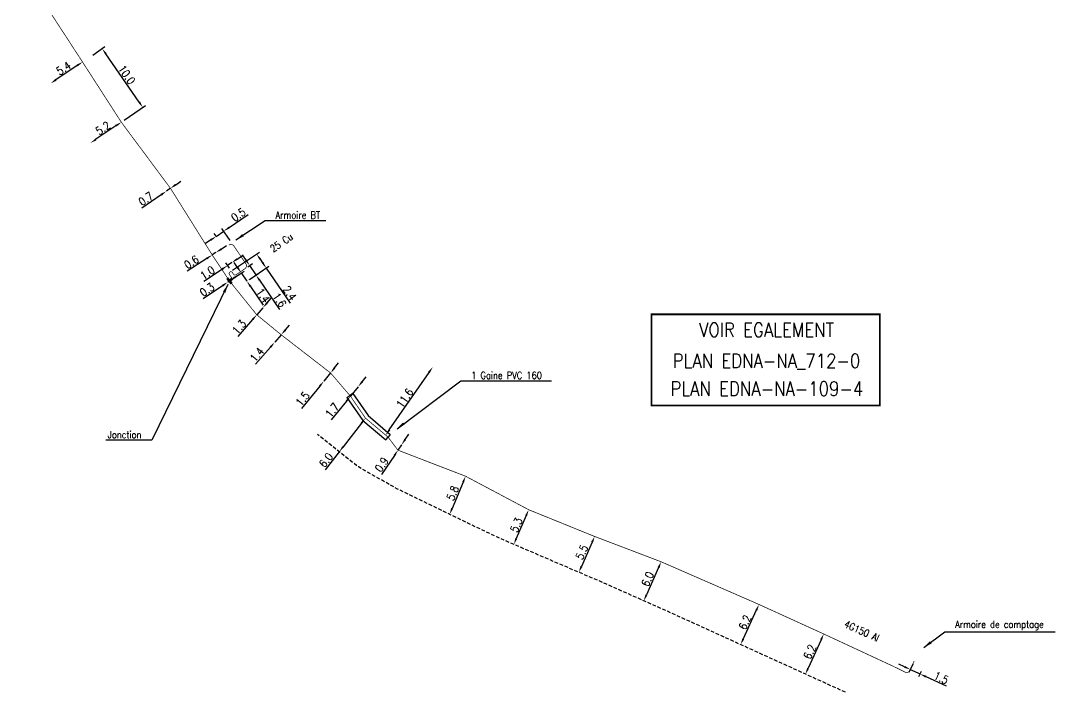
# Model space of a CAD drawing. Header units: millimetres. Extents: x 184011 to 185000, y 128010 to 128993.
# Drawn here: x 184709.1 to 184854.5, y 128097.5 to 128191.9 of the extents above; entities that cross this region are included whole.
import ezdxf
from ezdxf.enums import TextEntityAlignment as Align

# ---------------------------------------------------------------- set-up
doc = ezdxf.new("R2010")
doc.units = ezdxf.units.MM
doc.header["$PDMODE"] = 34
for name, pattern in [('B_ST_Al', [2000, 1000, 1000]), ('B_ST_Cu', [2000, 1000, 1000]), ('DASHED', [0.75, 0.5, -0.25])]:
    doc.linetypes.add(name, pattern=pattern)
doc.layers.get('0').update_dxf_attribs({"linetype": 'CONTINUOUS'})
doc.layers.get('DEFPOINTS').update_dxf_attribs({"linetype": 'CONTINUOUS'})
for name, color, linetype in [('B_110', 1, 'CONTINUOUS'), ('B_300', 7, 'CONTINUOUS'), ('B_400', 7, 'CONTINUOUS'), ('B_930', 7, 'CONTINUOUS')]:
    doc.layers.add(name, color=color, linetype=linetype)
doc.styles.get("Standard").update_dxf_attribs({"font": 'romans.shx', "width": 0.85})
doc.dimstyles.get("Standard").update_dxf_attribs({"dimtxt": 1.5, "dimasz": 1.2, "dimexe": 0.625, "dimexo": 0.625, "dimgap": 0.25, "dimtad": 1, "dimdec": 1, "dimzin": 0, "dimdsep": 46, "dimtxsty": 'Standard', "dimcen": -0.5, "dimadec": 0, "dimazin": 0, "dimtfac": 1, "dimtdec": 1, "dimtmove": 0, "dimatfit": 3, "dimfxl": 0, "dimtolj": 1, "dimtzin": 0, "dimarcsym": 0})

# ---------------------------------------------------------------- blocks, each defined once
blk = doc.blocks.new('*D187')
at = {"layer": 'B_110', "color": 0, "linetype": 'Continuous', "lineweight": -2, "transparency": 16777216}
for p, q in [((184737.31, 128159.81), (184738.06, 128160.3)), ((184735.29, 128158.5), (184732.54, 128156.71)), ((184736.55, 128159.32), (184736.05, 128158.99))]:
    blk.add_line(p, q, dxfattribs=at)
at = {"layer": 'B_110', "color": 0, "linetype": 'Continuous', "transparency": 16777216}
for points in [[(184737.22, 128159.93), (184737.39, 128159.68), (184736.55, 128159.32)], [(184735.21, 128158.62), (184735.37, 128158.37), (184736.05, 128158.99)]]:
    blk.add_solid(points, dxfattribs=at)
at = {"layer": 'DEFPOINTS', "color": 0, "linetype": 'Continuous', "transparency": 16777216}
for p in [(184736.05, 128158.99), (184736.55, 128159.32), (184736.55, 128159.32)]:
    blk.add_point(p, dxfattribs=at)
at = {"layer": 'B_110', "color": 0, "linetype": 'Continuous', "transparency": 16777216, "insert": (184733.13, 128157.99), "char_height": 1.125, "attachment_point": 5, "rotation": 32.9965}
blk.add_mtext('\\A1;0.6', dxfattribs=at)
blk = doc.blocks.new('*D188')
at = {"layer": 'B_110', "color": 0, "linetype": 'Continuous', "lineweight": -2, "transparency": 16777216}
for p, q in [((184745.74, 128147.77), (184744.83, 128146.71)), ((184746.33, 128148.45), (184746.92, 128149.13)), ((184744.24, 128146.03), (184742.15, 128143.62))]:
    blk.add_line(p, q, dxfattribs=at)
at = {"layer": 'B_110', "color": 0, "linetype": 'Continuous', "transparency": 16777216}
for points in [[(184746.22, 128148.54), (184746.45, 128148.35), (184745.74, 128147.77)], [(184744.12, 128146.13), (184744.35, 128145.93), (184744.83, 128146.71)]]:
    blk.add_solid(points, dxfattribs=at)
at = {"layer": 'DEFPOINTS', "color": 0, "linetype": 'Continuous', "transparency": 16777216}
for p in [(184745.74, 128147.77), (184744.83, 128146.71), (184744.83, 128146.71)]:
    blk.add_point(p, dxfattribs=at)
at = {"layer": 'B_110', "color": 0, "linetype": 'Continuous', "transparency": 16777216, "insert": (184742.33, 128144.98), "char_height": 1.125, "attachment_point": 5, "rotation": 49.0703}
blk.add_mtext('\\A1;1.4', dxfattribs=at)
blk = doc.blocks.new('*D189')
at = {"layer": 'B_110', "color": 0, "linetype": 'Continuous', "lineweight": -2, "transparency": 16777216}
for p, q in [((184753.25, 128143.1), (184753.81, 128143.8)), ((184752.68, 128142.4), (184751.73, 128141.24)), ((184751.17, 128140.54), (184748.62, 128137.41))]:
    blk.add_line(p, q, dxfattribs=at)
at = {"layer": 'B_110', "color": 0, "linetype": 'Continuous', "transparency": 16777216}
for points in [[(184753.13, 128143.2), (184753.36, 128143.01), (184752.68, 128142.4)], [(184751.05, 128140.64), (184751.28, 128140.45), (184751.73, 128141.24)]]:
    blk.add_solid(points, dxfattribs=at)
at = {"layer": 'DEFPOINTS', "color": 0, "linetype": 'Continuous', "transparency": 16777216}
for p in [(184752.68, 128142.4), (184752.68, 128142.4), (184751.73, 128141.24)]:
    blk.add_point(p, dxfattribs=at)
at = {"layer": 'B_110', "color": 0, "linetype": 'Continuous', "transparency": 16777216, "insert": (184748.75, 128138.75), "char_height": 1.125, "attachment_point": 5, "rotation": 50.9181}
blk.add_mtext('\\A1;1.5', dxfattribs=at)
blk = doc.blocks.new('*D190')
at = {"layer": 'B_110', "color": 0, "linetype": 'Continuous', "lineweight": -2, "transparency": 16777216}
for p, q in [((184756.55, 128140.46), (184755.48, 128139.14)), ((184757.12, 128141.16), (184757.68, 128141.86)), ((184754.92, 128138.44), (184752.79, 128135.81))]:
    blk.add_line(p, q, dxfattribs=at)
at = {"layer": 'B_110', "color": 0, "linetype": 'Continuous', "transparency": 16777216}
for points in [[(184757, 128141.25), (184757.23, 128141.06), (184756.55, 128140.46)], [(184754.8, 128138.53), (184755.03, 128138.34), (184755.48, 128139.14)]]:
    blk.add_solid(points, dxfattribs=at)
at = {"layer": 'DEFPOINTS', "color": 0, "linetype": 'Continuous', "transparency": 16777216}
for p in [(184756.55, 128140.46), (184756.55, 128140.46), (184755.48, 128139.14)]:
    blk.add_point(p, dxfattribs=at)
at = {"layer": 'B_110', "color": 0, "linetype": 'Continuous', "transparency": 16777216, "insert": (184752.91, 128137.15), "char_height": 1.125, "attachment_point": 5, "rotation": 51.0484}
blk.add_mtext('\\A1;1.7', dxfattribs=at)
blk = doc.blocks.new('*D191')
at = {"layer": 'B_110', "color": 0, "linetype": 'Continuous', "lineweight": -2, "transparency": 16777216}
for p, q in [((184763.17, 128133.03), (184763.67, 128133.78)), ((184762.66, 128132.29), (184762.16, 128131.54)), ((184761.65, 128130.8), (184759.84, 128128.12))]:
    blk.add_line(p, q, dxfattribs=at)
at = {"layer": 'B_110', "color": 0, "linetype": 'Continuous', "transparency": 16777216}
for points in [[(184763.04, 128133.12), (184763.29, 128132.95), (184762.66, 128132.29)], [(184761.53, 128130.88), (184761.78, 128130.71), (184762.16, 128131.54)]]:
    blk.add_solid(points, dxfattribs=at)
at = {"layer": 'DEFPOINTS', "color": 0, "linetype": 'Continuous', "transparency": 16777216}
for p in [(184762.66, 128132.29), (184762.66, 128132.29), (184762.16, 128131.54)]:
    blk.add_point(p, dxfattribs=at)
at = {"layer": 'B_110', "color": 0, "linetype": 'Continuous', "transparency": 16777216, "insert": (184759.87, 128129.51), "char_height": 1.125, "attachment_point": 5, "rotation": 55.8272}
blk.add_mtext('\\A1;0.9', dxfattribs=at)
blk = doc.blocks.new('*D192')
at = {"layer": 'B_110', "color": 0, "linetype": 'Continuous', "lineweight": -2, "transparency": 16777216}
blk.add_line((184771.31, 128127.05), (184769.77, 128123.36), dxfattribs=at)
at = {"layer": 'B_110', "color": 0, "linetype": 'Continuous', "transparency": 16777216}
for points in [[(184771.18, 128127.11), (184771.45, 128127), (184771.66, 128127.88)], [(184769.63, 128123.42), (184769.91, 128123.3), (184769.42, 128122.53)]]:
    blk.add_solid(points, dxfattribs=at)
at = {"layer": 'DEFPOINTS', "color": 0, "linetype": 'Continuous', "transparency": 16777216}
for p in [(184771.66, 128127.88), (184769.42, 128122.53), (184769.42, 128122.53)]:
    blk.add_point(p, dxfattribs=at)
at = {"layer": 'B_110', "color": 0, "linetype": 'Continuous', "transparency": 16777216, "insert": (184769.85, 128125.5), "char_height": 1.125, "attachment_point": 5, "rotation": 67.3145}
blk.add_mtext('\\A1;5.8', dxfattribs=at)
blk = doc.blocks.new('*D193')
at = {"layer": 'B_110', "color": 0, "linetype": 'Continuous', "lineweight": -2, "transparency": 16777216}
for p, q in [((184833.35, 128101.09), (184832.54, 128101.46)), ((184834.52, 128101.47), (184833.97, 128100.29)), ((184834.17, 128100.71), (184835.53, 128100.08)), ((184835.69, 128100.41), (184835.34, 128099.66)), ((184836.35, 128099.71), (184839.2, 128098.39))]:
    blk.add_line(p, q, dxfattribs=at)
at = {"layer": 'B_110', "color": 0, "linetype": 'Continuous', "transparency": 16777216}
for points in [[(184833.42, 128101.22), (184833.29, 128100.95), (184834.17, 128100.71)], [(184836.41, 128099.84), (184836.29, 128099.57), (184835.53, 128100.08)]]:
    blk.add_solid(points, dxfattribs=at)
at = {"layer": 'DEFPOINTS', "color": 0, "linetype": 'Continuous', "transparency": 16777216}
for p in [(184834.72, 128101.89), (184835.53, 128100.08), (184835.88, 128100.84)]:
    blk.add_point(p, dxfattribs=at)
at = {"layer": 'B_110', "color": 0, "linetype": 'Continuous', "transparency": 16777216, "insert": (184838.5, 128099.54), "char_height": 1.125, "attachment_point": 5, "rotation": 335.2613}
blk.add_mtext('\\A1;1.5', dxfattribs=at)
blk = doc.blocks.new('*D194')
at = {"layer": 'B_110', "color": 0, "linetype": 'Continuous', "lineweight": -2, "transparency": 16777216}
for p, q in [((184757.03, 128135.35), (184754.46, 128132.03)), ((184753.9, 128131.32), (184751.92, 128128.77))]:
    blk.add_line(p, q, dxfattribs=at)
at = {"layer": 'B_110', "color": 0, "linetype": 'Continuous', "transparency": 16777216}
for points in [[(184756.91, 128135.44), (184757.15, 128135.26), (184757.58, 128136.06)], [(184754.34, 128132.12), (184754.57, 128131.94), (184753.9, 128131.32)]]:
    blk.add_solid(points, dxfattribs=at)
at = {"layer": 'DEFPOINTS', "color": 0, "linetype": 'Continuous', "transparency": 16777216}
for p in [(184757.58, 128136.06), (184753.9, 128131.32), (184753.9, 128131.32)]:
    blk.add_point(p, dxfattribs=at)
at = {"layer": 'B_110', "color": 0, "linetype": 'Continuous', "transparency": 16777216, "insert": (184752.04, 128130.15), "char_height": 1.125, "attachment_point": 5, "rotation": 52.1772}
blk.add_mtext('\\A1;6.0', dxfattribs=at)
blk = doc.blocks.new('*D195')
at = {"layer": 'B_110', "color": 0, "linetype": 'Continuous', "lineweight": -2, "transparency": 16777216}
for p, q in [((184743.75, 128152.24), (184744.34, 128152.92)), ((184743.16, 128151.56), (184742.31, 128150.58)), ((184741.72, 128149.9), (184739.66, 128147.53))]:
    blk.add_line(p, q, dxfattribs=at)
at = {"layer": 'B_110', "color": 0, "linetype": 'Continuous', "transparency": 16777216}
for points in [[(184743.64, 128152.34), (184743.86, 128152.14), (184743.16, 128151.56)], [(184741.61, 128150), (184741.83, 128149.8), (184742.31, 128150.58)]]:
    blk.add_solid(points, dxfattribs=at)
at = {"layer": 'DEFPOINTS', "color": 0, "linetype": 'Continuous', "transparency": 16777216}
for p in [(184743.16, 128151.56), (184743.16, 128151.56), (184742.31, 128150.58)]:
    blk.add_point(p, dxfattribs=at)
at = {"layer": 'B_110', "color": 0, "linetype": 'Continuous', "transparency": 16777216, "insert": (184739.83, 128148.86), "char_height": 1.125, "attachment_point": 5, "rotation": 49.0703}
blk.add_mtext('\\A1;1.3', dxfattribs=at)
blk = doc.blocks.new('*D196')
at = {"layer": 'B_110', "color": 0, "linetype": 'Continuous', "lineweight": -2, "transparency": 16777216}
blk.add_line((184717.07, 128185.62), (184714.08, 128183.61), dxfattribs=at)
at = {"layer": 'B_110', "color": 0, "linetype": 'Continuous', "transparency": 16777216}
for points in [[(184716.98, 128185.75), (184717.15, 128185.5), (184717.82, 128186.12)], [(184714, 128183.74), (184714.17, 128183.49), (184713.33, 128183.11)]]:
    blk.add_solid(points, dxfattribs=at)
at = {"layer": 'DEFPOINTS', "color": 0, "linetype": 'Continuous', "transparency": 16777216}
for p in [(184717.82, 128186.12), (184713.33, 128183.11), (184713.33, 128183.11)]:
    blk.add_point(p, dxfattribs=at)
at = {"layer": 'B_110', "color": 0, "linetype": 'Continuous', "transparency": 16777216, "insert": (184715.16, 128185.24), "char_height": 1.125, "attachment_point": 5, "rotation": 33.9331}
blk.add_mtext('\\A1;5.4', dxfattribs=at)
blk = doc.blocks.new('*D197')
at = {"layer": 'B_110', "color": 0, "linetype": 'Continuous', "lineweight": -2, "transparency": 16777216}
for p, q in [((184719.25, 128187.1), (184720.97, 128188.28)), ((184725.78, 128180.49), (184721.09, 128187.28)), ((184723.65, 128177.93), (184726.68, 128180.02))]:
    blk.add_line(p, q, dxfattribs=at)
at = {"layer": 'B_110', "color": 0, "linetype": 'Continuous', "transparency": 16777216}
for points in [[(184721.22, 128187.36), (184720.97, 128187.19), (184720.58, 128188.02)], [(184725.9, 128180.58), (184725.66, 128180.41), (184726.29, 128179.75)]]:
    blk.add_solid(points, dxfattribs=at)
at = {"layer": 'DEFPOINTS', "color": 0, "linetype": 'Continuous', "transparency": 16777216}
for p in [(184720.58, 128188.02), (184718.86, 128186.83), (184723.27, 128177.66)]:
    blk.add_point(p, dxfattribs=at)
at = {"layer": 'B_110', "color": 0, "linetype": 'Continuous', "transparency": 16777216, "insert": (184724.04, 128184.33), "char_height": 1.125, "attachment_point": 5, "rotation": 304.6461}
blk.add_mtext('\\A1;10.0', dxfattribs=at)
blk = doc.blocks.new('*D198')
at = {"layer": 'B_110', "color": 0, "linetype": 'Continuous', "lineweight": -2, "transparency": 16777216}
blk.add_line((184722.52, 128177.16), (184719.71, 128175.25), dxfattribs=at)
at = {"layer": 'B_110', "color": 0, "linetype": 'Continuous', "transparency": 16777216}
for points in [[(184722.44, 128177.28), (184722.61, 128177.03), (184723.27, 128177.66)], [(184719.62, 128175.37), (184719.79, 128175.12), (184718.96, 128174.74)]]:
    blk.add_solid(points, dxfattribs=at)
at = {"layer": 'DEFPOINTS', "color": 0, "linetype": 'Continuous', "transparency": 16777216}
for p in [(184723.27, 128177.66), (184718.96, 128174.74), (184718.96, 128174.74)]:
    blk.add_point(p, dxfattribs=at)
at = {"layer": 'B_110', "color": 0, "linetype": 'Continuous', "transparency": 16777216, "insert": (184720.69, 128176.82), "char_height": 1.125, "attachment_point": 5, "rotation": 34.1482}
blk.add_mtext('\\A1;5.2', dxfattribs=at)
blk = doc.blocks.new('*D205')
at = {"layer": 'B_110', "color": 0, "linetype": 'Continuous', "lineweight": -2, "transparency": 16777216}
blk.add_line((184821.63, 128104.88), (184819.8, 128100.88), dxfattribs=at)
at = {"layer": 'B_110', "color": 0, "linetype": 'Continuous', "transparency": 16777216}
for points in [[(184821.49, 128104.94), (184821.76, 128104.82), (184822, 128105.7)], [(184819.67, 128100.94), (184819.94, 128100.81), (184819.43, 128100.06)]]:
    blk.add_solid(points, dxfattribs=at)
at = {"layer": 'DEFPOINTS', "color": 0, "linetype": 'Continuous', "transparency": 16777216}
for p in [(184822, 128105.7), (184819.43, 128100.06), (184819.43, 128100.06)]:
    blk.add_point(p, dxfattribs=at)
at = {"layer": 'B_110', "color": 0, "linetype": 'Continuous', "transparency": 16777216, "insert": (184820.03, 128103.19), "char_height": 1.125, "attachment_point": 5, "rotation": 65.5149}
blk.add_mtext('\\A1;6.2', dxfattribs=at)
blk = doc.blocks.new('*D206')
at = {"layer": 'B_110', "color": 0, "linetype": 'Continuous', "lineweight": -2, "transparency": 16777216}
blk.add_line((184812.52, 128109.03), (184810.69, 128105.03), dxfattribs=at)
at = {"layer": 'B_110', "color": 0, "linetype": 'Continuous', "transparency": 16777216}
for points in [[(184812.39, 128109.09), (184812.66, 128108.96), (184812.9, 128109.85)], [(184810.56, 128105.09), (184810.83, 128104.96), (184810.32, 128104.21)]]:
    blk.add_solid(points, dxfattribs=at)
at = {"layer": 'DEFPOINTS', "color": 0, "linetype": 'Continuous', "transparency": 16777216}
for p in [(184812.9, 128109.85), (184810.32, 128104.21), (184810.32, 128104.21)]:
    blk.add_point(p, dxfattribs=at)
at = {"layer": 'B_110', "color": 0, "linetype": 'Continuous', "transparency": 16777216, "insert": (184810.93, 128107.34), "char_height": 1.125, "attachment_point": 5, "rotation": 65.4017}
blk.add_mtext('\\A1;6.2', dxfattribs=at)
blk = doc.blocks.new('*D207')
at = {"layer": 'B_110', "color": 0, "linetype": 'Continuous', "lineweight": -2, "transparency": 16777216}
blk.add_line((184798.78, 128115.03), (184797.07, 128111.19), dxfattribs=at)
at = {"layer": 'B_110', "color": 0, "linetype": 'Continuous', "transparency": 16777216}
for points in [[(184798.64, 128115.09), (184798.92, 128114.97), (184799.15, 128115.85)], [(184796.94, 128111.26), (184797.21, 128111.13), (184796.71, 128110.37)]]:
    blk.add_solid(points, dxfattribs=at)
at = {"layer": 'DEFPOINTS', "color": 0, "linetype": 'Continuous', "transparency": 16777216}
for p in [(184799.15, 128115.85), (184796.71, 128110.37), (184796.71, 128110.37)]:
    blk.add_point(p, dxfattribs=at)
at = {"layer": 'B_110', "color": 0, "linetype": 'Continuous', "transparency": 16777216, "insert": (184797.24, 128113.42), "char_height": 1.125, "attachment_point": 5, "rotation": 66.0015}
blk.add_mtext('\\A1;6.0', dxfattribs=at)
blk = doc.blocks.new('*D208')
at = {"layer": 'B_110', "color": 0, "linetype": 'Continuous', "lineweight": -2, "transparency": 16777216}
blk.add_line((184789.43, 128118.59), (184787.94, 128115.2), dxfattribs=at)
at = {"layer": 'B_110', "color": 0, "linetype": 'Continuous', "transparency": 16777216}
for points in [[(184789.3, 128118.65), (184789.57, 128118.53), (184789.8, 128119.41)], [(184787.81, 128115.26), (184788.08, 128115.14), (184787.58, 128114.38)]]:
    blk.add_solid(points, dxfattribs=at)
at = {"layer": 'DEFPOINTS', "color": 0, "linetype": 'Continuous', "transparency": 16777216}
for p in [(184789.8, 128119.41), (184787.58, 128114.38), (184787.58, 128114.38)]:
    blk.add_point(p, dxfattribs=at)
at = {"layer": 'B_110', "color": 0, "linetype": 'Continuous', "transparency": 16777216, "insert": (184788, 128117.2), "char_height": 1.125, "attachment_point": 5, "rotation": 66.2362}
blk.add_mtext('\\A1;5.5', dxfattribs=at)
blk = doc.blocks.new('*D209')
at = {"layer": 'B_110', "color": 0, "linetype": 'Continuous', "lineweight": -2, "transparency": 16777216}
blk.add_line((184780.17, 128122.35), (184778.79, 128119.13), dxfattribs=at)
at = {"layer": 'B_110', "color": 0, "linetype": 'Continuous', "transparency": 16777216}
for points in [[(184780.04, 128122.4), (184780.31, 128122.29), (184780.53, 128123.17)], [(184778.66, 128119.19), (184778.93, 128119.07), (184778.44, 128118.3)]]:
    blk.add_solid(points, dxfattribs=at)
at = {"layer": 'DEFPOINTS', "color": 0, "linetype": 'Continuous', "transparency": 16777216}
for p in [(184780.53, 128123.17), (184778.44, 128118.3), (184778.44, 128118.3)]:
    blk.add_point(p, dxfattribs=at)
at = {"layer": 'B_110', "color": 0, "linetype": 'Continuous', "transparency": 16777216, "insert": (184778.8, 128121.03), "char_height": 1.125, "attachment_point": 5, "rotation": 66.7559}
blk.add_mtext('\\A1;5.3', dxfattribs=at)
blk = doc.blocks.new('*D227')
at = {"layer": 'B_110', "color": 0, "linetype": 'Continuous', "lineweight": -2, "transparency": 16777216}
for p, q in [((184739.62, 128157.21), (184739.12, 128157.95)), ((184738.86, 128155.6), (184740.52, 128156.73)), ((184740.13, 128156.46), (184740.92, 128155.31)), ((184741.29, 128155.56), (184741.3, 128155.57)), ((184741.42, 128154.56), (184743.21, 128151.92))]:
    blk.add_line(p, q, dxfattribs=at)
at = {"layer": 'B_110', "color": 0, "linetype": 'Continuous', "transparency": 16777216}
for points in [[(184739.75, 128157.29), (184739.5, 128157.12), (184740.13, 128156.46)], [(184741.55, 128154.65), (184741.3, 128154.48), (184740.92, 128155.31)]]:
    blk.add_solid(points, dxfattribs=at)
at = {"layer": 'DEFPOINTS', "color": 0, "linetype": 'Continuous', "transparency": 16777216}
for p in [(184738.47, 128155.34), (184740.9, 128155.29), (184740.92, 128155.31)]:
    blk.add_point(p, dxfattribs=at)
at = {"layer": 'B_110', "color": 0, "linetype": 'Continuous', "transparency": 16777216, "insert": (184743.19, 128153.29), "char_height": 1.125, "attachment_point": 5, "rotation": 304.1586}
blk.add_mtext('\\A1;1.4', dxfattribs=at)
blk = doc.blocks.new('*D228')
at = {"layer": 'B_110', "color": 0, "linetype": 'Continuous', "lineweight": -2, "transparency": 16777216}
for p, q in [((184738.47, 128155.34), (184738.23, 128155.17)), ((184739.22, 128155.85), (184739.96, 128156.35)), ((184737.48, 128154.67), (184734.77, 128152.83))]:
    blk.add_line(p, q, dxfattribs=at)
at = {"layer": 'B_110', "color": 0, "linetype": 'Continuous', "transparency": 16777216}
for points in [[(184737.4, 128154.79), (184737.57, 128154.54), (184738.23, 128155.17)], [(184739.13, 128155.97), (184739.3, 128155.72), (184738.47, 128155.34)]]:
    blk.add_solid(points, dxfattribs=at)
at = {"layer": 'DEFPOINTS', "color": 0, "linetype": 'Continuous', "transparency": 16777216}
for p in [(184738.23, 128155.17), (184738.23, 128155.17), (184738.47, 128155.34)]:
    blk.add_point(p, dxfattribs=at)
at = {"layer": 'B_110', "color": 0, "linetype": 'Continuous', "transparency": 16777216, "insert": (184735.33, 128154.11), "char_height": 1.125, "attachment_point": 5, "rotation": 34.1586}
blk.add_mtext('\\A1;0.3', dxfattribs=at)
blk = doc.blocks.new('*D229')
at = {"layer": 'B_110', "color": 0, "linetype": 'Continuous', "lineweight": -2, "transparency": 16777216}
for p, q in [((184740.8, 128158.25), (184740.29, 128158.99)), ((184741.04, 128157.32), (184741.69, 128157.77)), ((184741.29, 128155.56), (184742.59, 128156.44)), ((184741.31, 128157.5), (184742.2, 128156.18)), ((184742.71, 128155.43), (184745.51, 128151.31))]:
    blk.add_line(p, q, dxfattribs=at)
at = {"layer": 'B_110', "color": 0, "linetype": 'Continuous', "transparency": 16777216}
for points in [[(184740.92, 128158.33), (184740.68, 128158.16), (184741.31, 128157.5)], [(184742.83, 128155.52), (184742.58, 128155.35), (184742.2, 128156.18)]]:
    blk.add_solid(points, dxfattribs=at)
at = {"layer": 'DEFPOINTS', "color": 0, "linetype": 'Continuous', "transparency": 16777216}
for p in [(184740.65, 128157.06), (184740.9, 128155.29), (184742.2, 128156.18)]:
    blk.add_point(p, dxfattribs=at)
at = {"layer": 'B_110', "color": 0, "linetype": 'Continuous', "transparency": 16777216, "insert": (184745.5, 128152.66), "char_height": 1.125, "attachment_point": 5, "rotation": 304.1586}
blk.add_mtext('\\A1;1.6', dxfattribs=at)
blk = doc.blocks.new('*D230')
at = {"layer": 'B_110', "color": 0, "linetype": 'Continuous', "lineweight": -2, "transparency": 16777216}
for p, q in [((184738.92, 128156.85), (184742.68, 128159.4)), ((184742.79, 128158.39), (184743.13, 128157.9)), ((184741.29, 128155.56), (184744.02, 128157.42)), ((184743.64, 128157.15), (184747, 128152.2))]:
    blk.add_line(p, q, dxfattribs=at)
at = {"layer": 'B_110', "color": 0, "linetype": 'Continuous', "transparency": 16777216}
for points in [[(184742.92, 128158.48), (184742.67, 128158.31), (184742.29, 128159.14)], [(184743.26, 128157.98), (184743.01, 128157.81), (184743.64, 128157.15)]]:
    blk.add_solid(points, dxfattribs=at)
at = {"layer": 'DEFPOINTS', "color": 0, "linetype": 'Continuous', "transparency": 16777216}
for p in [(184738.53, 128156.59), (184743.64, 128157.15), (184740.9, 128155.29)]:
    blk.add_point(p, dxfattribs=at)
at = {"layer": 'B_110', "color": 0, "linetype": 'Continuous', "transparency": 16777216, "insert": (184746.94, 128153.63), "char_height": 1.125, "attachment_point": 5, "rotation": 304.1586}
blk.add_mtext('\\A1;2.4', dxfattribs=at)
blk = doc.blocks.new('*D231')
at = {"layer": 'B_110', "color": 0, "linetype": 'Continuous', "lineweight": -2, "transparency": 16777216}
for p, q in [((184738.48, 128157.12), (184737.95, 128157.9)), ((184738.82, 128157.92), (184738.21, 128157.51)), ((184739.56, 128158.42), (184740.3, 128158.93)), ((184737.47, 128157), (184734.87, 128155.24)), ((184739.08, 128157.53), (184739.08, 128157.53))]:
    blk.add_line(p, q, dxfattribs=at)
at = {"layer": 'B_110', "color": 0, "linetype": 'Continuous', "transparency": 16777216}
for points in [[(184739.48, 128158.55), (184739.64, 128158.3), (184738.82, 128157.92)], [(184737.38, 128157.13), (184737.55, 128156.88), (184738.21, 128157.51)]]:
    blk.add_solid(points, dxfattribs=at)
at = {"layer": 'DEFPOINTS', "color": 0, "linetype": 'Continuous', "transparency": 16777216}
for p in [(184738.82, 128157.92), (184738.82, 128157.92), (184738.74, 128156.73)]:
    blk.add_point(p, dxfattribs=at)
at = {"layer": 'B_110', "color": 0, "linetype": 'Continuous', "transparency": 16777216, "insert": (184735.37, 128156.49), "char_height": 1.125, "attachment_point": 5, "rotation": 34.1577}
blk.add_mtext('\\A1;1.0', dxfattribs=at)
blk = doc.blocks.new('*D232')
at = {"layer": 'B_110', "color": 0, "linetype": 'Continuous', "lineweight": -2, "transparency": 16777216}
for p, q in [((184738.41, 128162.84), (184741.12, 128164.69)), ((184736.59, 128161.6), (184737.67, 128162.34)), ((184738.55, 128161.04), (184737.4, 128162.72)), ((184735.85, 128161.1), (184735.1, 128160.59)), ((184736.58, 128161.61), (184736.33, 128161.99))]:
    blk.add_line(p, q, dxfattribs=at)
at = {"layer": 'B_110', "color": 0, "linetype": 'Continuous', "transparency": 16777216}
for points in [[(184738.33, 128162.97), (184738.49, 128162.72), (184737.67, 128162.34)], [(184735.76, 128161.22), (184735.93, 128160.97), (184736.59, 128161.6)]]:
    blk.add_solid(points, dxfattribs=at)
at = {"layer": 'DEFPOINTS', "color": 0, "linetype": 'Continuous', "transparency": 16777216}
for p in [(184736.59, 128161.6), (184736.85, 128161.23), (184738.81, 128160.65)]:
    blk.add_point(p, dxfattribs=at)
at = {"layer": 'B_110', "color": 0, "linetype": 'Continuous', "transparency": 16777216, "insert": (184739.72, 128164.64), "char_height": 1.125, "attachment_point": 5, "rotation": 34.243}
blk.add_mtext('\\A1;0.5', dxfattribs=at)
blk = doc.blocks.new('*D263')
at = {"layer": 'B_110', "color": 0, "linetype": 'Continuous', "lineweight": -2, "transparency": 16777216}
blk.add_line((184760.94, 128134.4), (184766.52, 128142.47), dxfattribs=at)
at = {"layer": 'B_110', "color": 0, "linetype": 'Continuous', "transparency": 16777216}
for points in [[(184766.39, 128142.55), (184766.64, 128142.38), (184767.03, 128143.21)], [(184760.82, 128134.49), (184761.07, 128134.32), (184760.43, 128133.66)]]:
    blk.add_solid(points, dxfattribs=at)
at = {"layer": 'DEFPOINTS', "color": 0, "linetype": 'Continuous', "transparency": 16777216}
for p in [(184767.03, 128143.21), (184767.03, 128143.21), (184760.43, 128133.66)]:
    blk.add_point(p, dxfattribs=at)
at = {"layer": 'B_110', "color": 0, "linetype": 'Continuous', "transparency": 16777216, "insert": (184763.11, 128138.86), "char_height": 1.125, "attachment_point": 5, "rotation": 55.3411}
blk.add_mtext('\\A1;11.6', dxfattribs=at)
blk = doc.blocks.new('*D264')
at = {"layer": 'B_110', "color": 0, "linetype": 'Continuous', "lineweight": -2, "transparency": 16777216}
for p, q in [((184730.18, 128168.36), (184729.6, 128167.96)), ((184730.92, 128168.87), (184731.66, 128169.38)), ((184728.86, 128167.45), (184726.16, 128165.59))]:
    blk.add_line(p, q, dxfattribs=at)
at = {"layer": 'B_110', "color": 0, "linetype": 'Continuous', "transparency": 16777216}
for points in [[(184730.83, 128169), (184731, 128168.75), (184730.18, 128168.36)], [(184728.78, 128167.57), (184728.95, 128167.33), (184729.6, 128167.96)]]:
    blk.add_solid(points, dxfattribs=at)
at = {"layer": 'DEFPOINTS', "color": 0, "linetype": 'Continuous', "transparency": 16777216}
for p in [(184730.18, 128168.36), (184729.6, 128167.96), (184729.6, 128167.96)]:
    blk.add_point(p, dxfattribs=at)
at = {"layer": 'B_110', "color": 0, "linetype": 'Continuous', "transparency": 16777216, "insert": (184726.72, 128166.88), "char_height": 1.125, "attachment_point": 5, "rotation": 34.6365}
blk.add_mtext('\\A1;0.7', dxfattribs=at)
blk = doc.blocks.new('B_300_02')
at = {"color": 0, "linetype": 'Continuous'}
for points in [[(-0.5, 0.1875), (-0.5, -0.1875), (0.5, 0.1875), (0.5, -0.1875)], [(-0.1875, 0.5), (0.1875, 0.5), (-0.1875, 0.1875), (0.1875, 0.1875)]]:
    blk.add_solid(points, dxfattribs=at)
at = {"color": 0, "linetype": 'Continuous', "width": 0.75, "flags": 3}
for tag, p in [('DEF_LEG', (0, -4.40625)), ('DEF_COUP', (0, -6.90625)), ('DEF_TYPE', (0, -9.40625))]:
    blk.add_attdef(tag, text='', height=1.2, dxfattribs=at).set_placement(p, align=Align.MIDDLE)

msp = doc.modelspace()

# ---------------------------------------------------------------- linework, layer by layer
at = {"layer": 'B_110', "linetype": 'B_ST_Al', "const_width": 0.1}
msp.add_lwpolyline([(184709.18, 128199.4), (184717.82, 128186.12), (184723.27, 128177.66), (184730.18, 128168.36), (184736.05, 128158.99), (184738.47, 128155.34), (184742.31, 128150.58), (184745.74, 128147.77), (184752.68, 128142.4), (184755.39, 128139.24), (184755.47, 128139.15, -0.018299), (184755.49, 128139.12), (184757.55, 128136.1, 0.055236), (184757.62, 128136.02), (184760.43, 128133.66), (184760.72, 128133.42, -0.027868), (184760.76, 128133.39, -0.027901), (184760.79, 128133.34), (184762.07, 128131.66, 0.139568), (184762.29, 128131.49), (184771.66, 128127.88), (184780.53, 128123.17), (184789.8, 128119.41), (184799.15, 128115.85), (184812.9, 128109.85), (184822, 128105.7), (184831.74, 128101.17), (184833.44, 128100.34, 0.421074), (184834.11, 128100.58), (184834.72, 128101.89)], format="xyb", dxfattribs=at)
at = {"layer": 'B_110', "linetype": 'B_ST_Cu', "const_width": 0.1, "flags": 128}
msp.add_lwpolyline([(184738.4, 128160.37), (184738.4, 128160.37, -0.414645), (184739.1, 128160.24), (184740.78, 128157.75, -0.414214), (184740.65, 128157.06), (184739.4, 128156.21, -0.414214), (184739.05, 128156.27), (184738.88, 128156.52, 0.414214), (184738.53, 128156.59), (184738.53, 128156.59, 0.414214), (184738.47, 128156.24), (184738.75, 128155.83, -0.414214), (184738.68, 128155.48), (184738.47, 128155.34)], format="xyb", dxfattribs=at)
at = {"layer": 'B_110', "color": 7, "linetype": 'DASHED', "flags": 128}
msp.add_lwpolyline([(184825.05, 128097.5), (184800.03, 128108.89), (184791.38, 128112.74), (184776.13, 128119.29), (184762.07, 128126.08), (184756.59, 128129.18), (184750.84, 128133.76)], dxfattribs=at)
at = {"layer": 'B_400', "color": 7, "linetype": 'CONTINUOUS'}
for p, q in [((184754.99, 128138.97), (184755.41, 128139.25)), ((184754.99, 128138.97), (184757.21, 128135.72)), ((184755.82, 128139.53), (184755.41, 128139.25)), ((184755.82, 128139.53), (184757.96, 128136.4)), ((184757.96, 128136.4), (184761.08, 128133.77)), ((184757.21, 128135.72), (184760.44, 128133.01)), ((184760.44, 128133.01), (184760.76, 128133.39)), ((184761.08, 128133.77), (184760.76, 128133.39)), ((184761.08, 128133.77), (184761.08, 128133.77)), ((184760.44, 128133.01), (184760.44, 128133.01))]:
    msp.add_line(p, q, dxfattribs=at)
at = {"layer": 'B_930', "const_width": 0.25}
msp.add_lwpolyline([(184797.79, 128150.64), (184829.88, 128150.64), (184829.88, 128137.81), (184797.79, 128137.81)], close=True, dxfattribs=at)

# ---------------------------------------------------------------- block references
at = {"layer": 'B_300', "rotation": 308.8465959148239}
msp.add_blockref('B_300_02', (184738.47, 128155.34), dxfattribs=at)

# ---------------------------------------------------------------- texts
at = {"layer": 'B_110', "linetype": 'B_ST_Cu', "width": 0.85}
msp.add_text('25 Cu', height=1, rotation=34.1586, dxfattribs=at).set_placement((184745.79, 128160.73), align=Align.MIDDLE)
at = {"layer": 'B_110', "linetype": 'B_ST_Al', "width": 0.85}
msp.add_text('4G150 Al', height=1, rotation=335.861, dxfattribs=at).set_placement((184827.35, 128106.11), align=Align.MIDDLE)
at = {"layer": 'B_110', "linetype": 'Continuous', "char_height": 1, "attachment_point": 4}
for s, insert in [('Armoire BT', (184744.95, 128164.59)), ('Armoire de comptage', (184840.46, 128106.9))]:
    msp.add_mtext(s, dxfattribs=dict(at, insert=insert))
at = {"layer": 'B_300', "linetype": 'Continuous', "insert": (184726.1, 128133.71), "char_height": 1, "attachment_point": 6}
msp.add_mtext('Jonction', dxfattribs=at)
at = {"layer": 'B_400', "insert": (184772.45, 128142.05), "char_height": 1, "attachment_point": 4}
msp.add_mtext('1 Gaine PVC 160', dxfattribs=at)
at = {"layer": 'B_930', "width": 0.85}
for s, p in [('VOIR EGALEMENT', (184813.95, 128147.47)), ('PLAN EDNA-NA_712-0', (184813.95, 128143.1)), ('PLAN EDNA-NA-109-4', (184814, 128139.19))]:
    msp.add_text(s, height=2, dxfattribs=at).set_placement(p, align=Align.CENTER)

# ---------------------------------------------------------------- dimensions: what is measured, and where the dimension line sits
at = {"layer": 'B_110', "linetype": 'Continuous'}
for base, p1, p2, angle, picture, middle in [((184720.582, 128188.0166), (184723.2672, 128177.6618), (184718.8639, 128186.8293), 304.6461, '*D197', (184723.4246, 128183.9032)), ((184713.33, 128183.11), (184717.82, 128186.12), (184713.33, 128183.11), 33.9331, '*D196', (184715.57, 128184.62)), ((184718.96, 128174.74), (184723.27, 128177.66), (184718.96, 128174.74), 34.1482, '*D198', (184721.12, 128176.2)), ((184729.6, 128167.96), (184730.18, 128168.36), (184729.6, 128167.96), 34.6365, '*D264', (184727.14, 128166.26)), ((184736.55, 128159.32), (184736.05, 128158.99), (184736.55, 128159.32), 212.9965, '*D187', (184733.54, 128157.36)), ((184743.64, 128157.15), (184738.53, 128156.59), (184740.9, 128155.29), 124.1586, '*D230', (184746.31, 128153.21)), ((184740.92, 128155.31), (184738.47, 128155.34), (184740.9, 128155.29), 124.1586, '*D227', (184742.57, 128152.87)), ((184742.2, 128156.18), (184740.65, 128157.06), (184740.9, 128155.29), 124.1586, '*D229', (184744.88, 128152.24)), ((184738.23, 128155.17), (184738.47, 128155.34), (184738.23, 128155.17), 34.1586, '*D228', (184735.75, 128153.49)), ((184743.16, 128151.56), (184742.31, 128150.58), (184743.16, 128151.56), 229.0703, '*D195', (184740.4, 128148.37)), ((184744.83, 128146.71), (184745.74, 128147.77), (184744.83, 128146.71), 49.0703, '*D188', (184742.9, 128144.48)), ((184752.68, 128142.4), (184751.73, 128141.24), (184752.68, 128142.4), 230.9181, '*D189', (184749.33, 128138.28)), ((184756.55, 128140.46), (184755.48, 128139.14), (184756.55, 128140.46), 231.0484, '*D190', (184753.5, 128136.68)), ((184753.9, 128131.32), (184757.58, 128136.06), (184753.9, 128131.32), 52.1772, '*D194', (184752.64, 128129.69)), ((184762.66, 128132.29), (184762.16, 128131.54), (184762.66, 128132.29), 235.8272, '*D191', (184760.49, 128129.09)), ((184769.42, 128122.53), (184771.66, 128127.88), (184769.42, 128122.53), 67.3145, '*D192', (184770.54, 128125.21)), ((184778.44, 128118.3), (184780.53, 128123.17), (184778.44, 128118.3), 66.7559, '*D209', (184779.48, 128120.74)), ((184787.58, 128114.38), (184789.8, 128119.41), (184787.58, 128114.38), 66.2362, '*D208', (184788.69, 128116.89)), ((184796.71, 128110.37), (184799.15, 128115.85), (184796.71, 128110.37), 66.0015, '*D207', (184797.93, 128113.11)), ((184810.32, 128104.21), (184812.9, 128109.85), (184810.32, 128104.21), 65.4017, '*D206', (184811.61, 128107.03)), ((184819.43, 128100.06), (184822, 128105.7), (184819.43, 128100.06), 65.5149, '*D205', (184820.72, 128102.88)), ((184835.53, 128100.08), (184834.72, 128101.89), (184835.88, 128100.84), 155.2613, '*D193', (184838.19, 128098.86))]:
    dim = msp.add_linear_dim(base=base, p1=p1, p2=p2, angle=angle, dimstyle='Standard', override={"dimscale": 0.75}, dxfattribs=at)
    dim.commit()
    dim.dimension.update_dxf_attribs({"geometry": picture, "text_midpoint": middle, "dimtype": 160})
for base, p1, p2, angle, text, picture, middle in [((184736.59, 128161.6), (184738.81, 128160.65), (184736.85, 128161.23), 34.243, '0.5', '*D232', (184740.14, 128164.02)), ((184738.82, 128157.92), (184738.74, 128156.73), (184738.82, 128157.92), 214.1577, '1.0', '*D231', (184735.79, 128155.87))]:
    dim = msp.add_linear_dim(base=base, p1=p1, p2=p2, angle=angle, text=text, dimstyle='Standard', override={"dimscale": 0.75}, dxfattribs=at)
    dim.commit()
    dim.dimension.update_dxf_attribs({"geometry": picture, "text_midpoint": middle, "dimtype": 160})
dim = msp.add_linear_dim(base=(184767.03, 128143.21), p1=(184760.43, 128133.66), p2=(184767.03, 128143.21), angle=235.3411, dimstyle='Standard', override={"dimscale": 0.75}, dxfattribs=at)
dim.commit()
dim.dimension.update_dxf_attribs({"geometry": '*D263', "text_midpoint": (184763.11, 128138.86)})

# ---------------------------------------------------------------- leaders
at = {"layer": 'B_110', "linetype": 'Continuous', "annotation_type": 0, "has_hookline": 1, "hookline_direction": 0}
for points, text_width in [([(184739.37, 128161.1), (184743.5, 128163.84), (184744.7, 128163.84)], 7.08), ([(184836.07, 128103.8), (184839.01, 128105.98), (184840.21, 128105.98)], 14.09)]:
    msp.add_leader(points, dimstyle='Standard', dxfattribs=dict(at, text_width=text_width))
at = {"layer": 'B_300', "linetype": 'Continuous', "annotation_type": 0, "has_hookline": 1, "hookline_direction": 1, "text_width": 5.02}
msp.add_leader([(184738.26, 128154.85), (184727.55, 128132.96), (184726.35, 128132.96)], dimstyle='Standard', dxfattribs=at)
at = {"layer": 'B_400', "annotation_type": 0, "has_hookline": 1, "hookline_direction": 0, "text_width": 11.29}
msp.add_leader([(184762.02, 128134.56), (184771, 128141.3), (184772.2, 128141.3)], dimstyle='Standard', dxfattribs=at)

doc.saveas('drawing.dxf')
